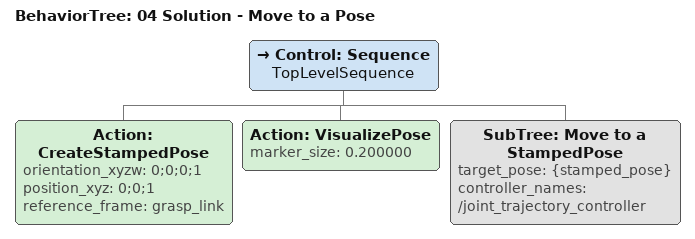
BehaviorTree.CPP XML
<?xml version='1.0' encoding='UTF-8'?>
<root BTCPP_format="4" main_tree_to_execute="04 Solution - Move to a Pose">
  <BehaviorTree ID="04 Solution - Move to a Pose" _description="Creates a pose relative to the tool, and moves to it">
    <Control ID="Sequence" name="TopLevelSequence">
      <Action ID="CreateStampedPose" orientation_xyzw="0;0;0;1" position_xyz="0;0;1" reference_frame="grasp_link"/>
      <Action ID="VisualizePose" marker_size="0.200000"/>
      <SubTree ID="Move to a StampedPose" target_pose="{stamped_pose}" controller_names="/joint_trajectory_controller"/>
    </Control>
  </BehaviorTree>
</root>
